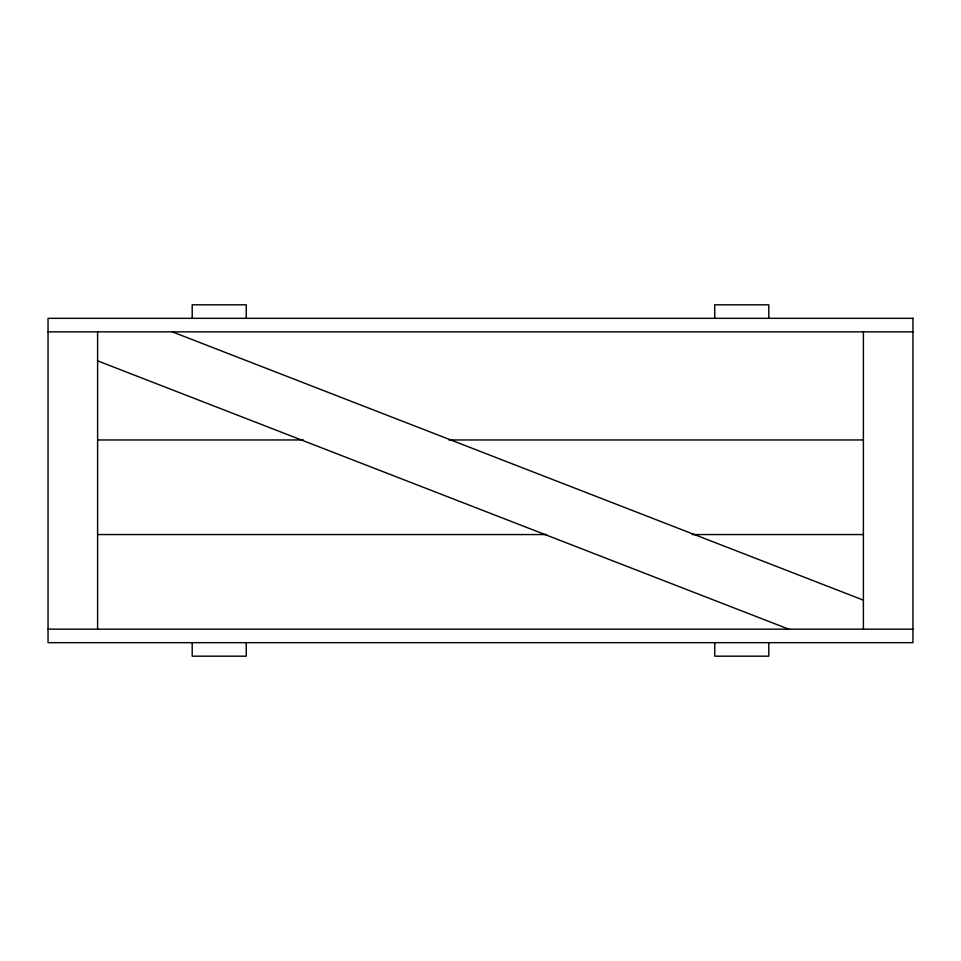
<?xml version="1.0" encoding="UTF-8"?>
<svg xmlns="http://www.w3.org/2000/svg" width="961" height="961" viewBox="0 0 961 961"><rect width="100%" height="100%" fill="white"/><g stroke="black" fill="none" stroke-linecap="round" stroke-linejoin="round"><path stroke-width="1.44" d="M48.05 331.845L912.95 331.845M97.602 439.958L303.316 439.958M448.967 439.958L863.398 439.958M97.602 534.556L546.569 534.556M692.22 534.556L863.398 534.556M48.05 629.155L912.95 629.155M172.283 331.845L863.398 600.157M97.602 360.843L788.717 629.155M863.398 331.845L863.398 629.155M768.8 318.331L768.8 304.817L714.744 304.817L714.744 318.331M768.8 642.669L768.8 656.183L714.744 656.183L714.744 642.669M246.256 318.331L246.256 304.817L192.2 304.817L192.2 318.331M246.256 642.669L246.256 656.183L192.2 656.183L192.2 642.669M97.602 331.845L97.602 629.155M912.95 318.331L48.05 318.331L48.05 642.669L912.95 642.669L912.95 318.331"/></g></svg>
